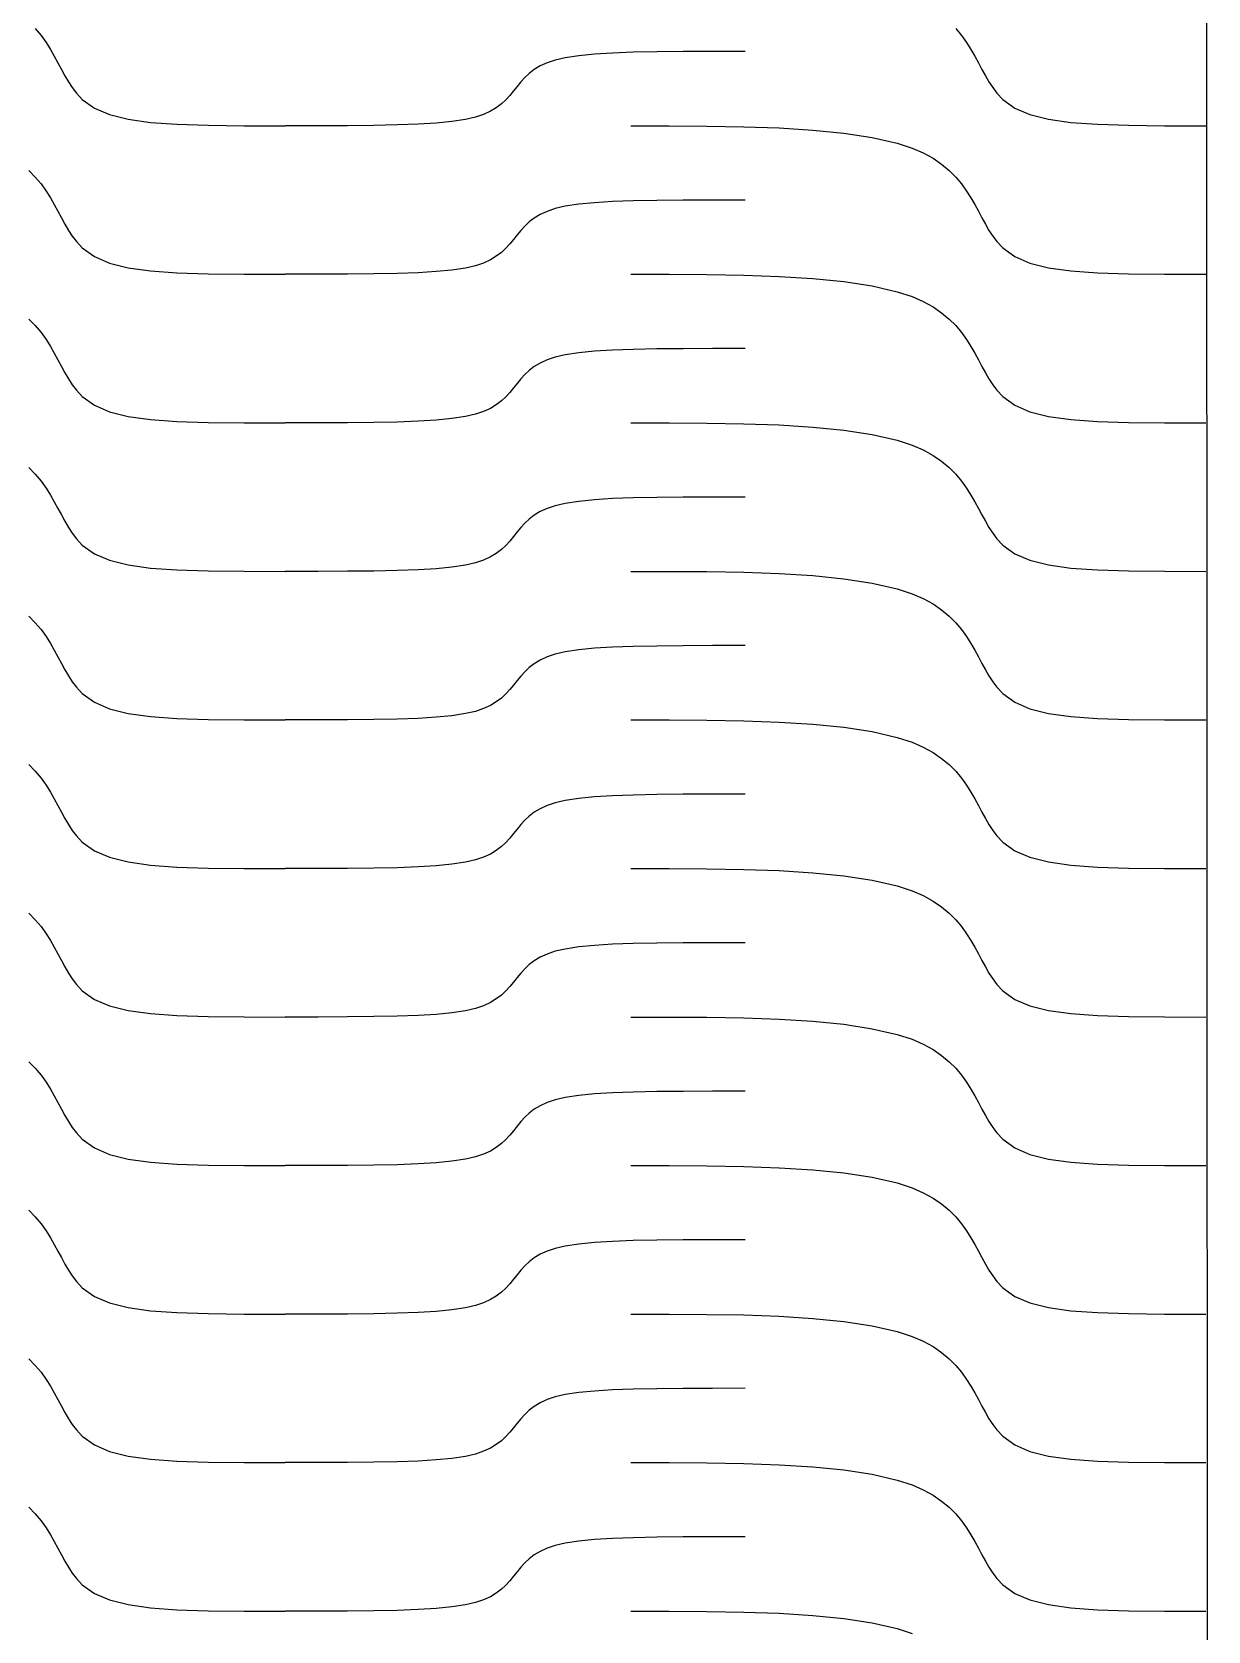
# Model space of a CAD drawing. Extents: x -53 to 53, y -74 to 74.
# Drawn here: x 25.7 to 52.53, y -36.39 to 0.07 of the extents above; entities that cross this region are included whole.
import ezdxf

# ---------------------------------------------------------------- set-up
doc = ezdxf.new("R2010")
doc.units = 0
doc.header["$MEASUREMENT"] = 0
doc.layers.get('0').update_dxf_attribs({"linetype": 'CONTINUOUS'})

msp = doc.modelspace()

# ---------------------------------------------------------------- linework, layer by layer
for p, q in [((52.475, 28.423), (52.525, -73.789)), ((25.77, 0.153), (25.902, -0.003)), ((46.77, 0.153), (46.902, -0.003)), ((25.902, -0.003), (26.018, -0.165)), ((26.018, -0.165), (26.117, -0.323)), ((26.117, -0.323), (26.205, -0.475)), ((46.902, -0.003), (47.018, -0.165)), ((47.018, -0.165), (47.117, -0.323)), ((47.117, -0.323), (47.205, -0.475)), ((26.205, -0.475), (26.287, -0.627)), ((26.287, -0.627), (26.367, -0.777)), ((37.29, -0.7), (37.155, -0.781)), ((37.448, -0.628), (37.29, -0.7)), ((37.633, -0.567), (37.448, -0.628)), ((37.861, -0.514), (37.633, -0.567)), ((38.168, -0.467), (37.861, -0.514)), ((38.527, -0.431), (38.168, -0.467)), ((38.941, -0.405), (38.527, -0.431)), ((39.413, -0.388), (38.941, -0.405)), ((39.948, -0.378), (39.413, -0.388)), ((40.55, -0.373), (39.948, -0.378)), ((41.222, -0.371), (40.55, -0.373)), ((41.969, -0.37), (41.222, -0.371)), ((47.205, -0.475), (47.287, -0.627)), ((47.287, -0.627), (47.367, -0.777)), ((26.367, -0.777), (26.446, -0.922)), ((26.446, -0.922), (26.527, -1.062)), ((26.527, -1.062), (26.614, -1.195)), ((36.846, -1.063), (36.762, -1.165)), ((36.937, -0.964), (36.846, -1.063)), ((37.038, -0.87), (36.937, -0.964)), ((37.155, -0.781), (37.038, -0.87)), ((47.367, -0.777), (47.446, -0.922)), ((47.446, -0.922), (47.527, -1.062)), ((47.527, -1.062), (47.614, -1.195)), ((26.614, -1.195), (26.708, -1.319)), ((26.708, -1.319), (26.844, -1.464)), ((36.598, -1.372), (36.507, -1.471)), ((36.681, -1.269), (36.598, -1.372)), ((36.762, -1.165), (36.681, -1.269)), ((47.614, -1.195), (47.708, -1.319)), ((47.708, -1.319), (47.844, -1.464)), ((26.844, -1.464), (27.118, -1.661)), ((27.118, -1.661), (27.463, -1.809)), ((27.463, -1.809), (27.887, -1.916)), ((35.995, -1.806), (35.811, -1.868)), ((36.153, -1.734), (35.995, -1.806)), ((36.289, -1.653), (36.153, -1.734)), ((36.405, -1.565), (36.289, -1.653)), ((36.507, -1.471), (36.405, -1.565)), ((47.844, -1.464), (48.118, -1.661)), ((48.118, -1.661), (48.463, -1.809)), ((48.463, -1.809), (48.887, -1.916)), ((27.887, -1.916), (28.397, -1.987)), ((28.397, -1.987), (29.003, -2.031)), ((29.003, -2.031), (29.712, -2.054)), ((29.712, -2.054), (30.533, -2.063)), ((30.533, -2.063), (31.475, -2.064)), ((32.221, -2.064), (31.475, -2.064)), ((32.893, -2.062), (32.221, -2.064)), ((33.495, -2.057), (32.893, -2.062)), ((34.03, -2.046), (33.495, -2.057)), ((34.502, -2.029), (34.03, -2.046)), ((34.916, -2.004), (34.502, -2.029)), ((35.275, -1.968), (34.916, -2.004)), ((35.582, -1.921), (35.275, -1.968)), ((35.811, -1.868), (35.582, -1.921)), ((39.356, -2.064), (40.229, -2.065)), ((40.229, -2.065), (41.092, -2.07)), ((41.092, -2.07), (41.933, -2.085)), ((41.933, -2.085), (42.741, -2.114)), ((42.741, -2.114), (43.506, -2.161)), ((43.506, -2.161), (44.217, -2.232)), ((48.887, -1.916), (49.397, -1.987)), ((49.397, -1.987), (50.003, -2.031)), ((50.003, -2.031), (50.712, -2.054)), ((50.712, -2.054), (51.533, -2.063)), ((51.533, -2.063), (52.475, -2.064)), ((44.217, -2.232), (44.863, -2.33)), ((44.863, -2.33), (45.434, -2.461)), ((45.434, -2.461), (45.775, -2.573)), ((45.775, -2.573), (46.029, -2.683)), ((46.029, -2.683), (46.252, -2.806)), ((46.252, -2.806), (46.448, -2.94)), ((25.62, -3.083), (25.77, -3.234)), ((25.77, -3.234), (25.902, -3.391)), ((46.448, -2.94), (46.62, -3.083)), ((46.62, -3.083), (46.77, -3.234)), ((46.77, -3.234), (46.902, -3.391)), ((25.902, -3.391), (26.018, -3.552)), ((26.018, -3.552), (26.117, -3.71)), ((46.902, -3.391), (47.018, -3.552)), ((47.018, -3.552), (47.117, -3.71)), ((26.117, -3.71), (26.205, -3.863)), ((26.205, -3.863), (26.287, -4.015)), ((37.633, -3.954), (37.448, -4.016)), ((37.861, -3.901), (37.633, -3.954)), ((38.168, -3.854), (37.861, -3.901)), ((38.527, -3.818), (38.168, -3.854)), ((38.941, -3.793), (38.527, -3.818)), ((39.413, -3.776), (38.941, -3.793)), ((39.948, -3.765), (39.413, -3.776)), ((40.55, -3.76), (39.948, -3.765)), ((41.222, -3.758), (40.55, -3.76)), ((41.969, -3.758), (41.222, -3.758)), ((47.117, -3.71), (47.205, -3.863)), ((47.205, -3.863), (47.287, -4.015)), ((26.287, -4.015), (26.367, -4.164)), ((26.367, -4.164), (26.446, -4.309)), ((26.446, -4.309), (26.527, -4.449)), ((36.937, -4.351), (36.846, -4.45)), ((37.038, -4.257), (36.937, -4.351)), ((37.155, -4.169), (37.038, -4.257)), ((37.29, -4.088), (37.155, -4.169)), ((37.448, -4.016), (37.29, -4.088)), ((47.287, -4.015), (47.367, -4.164)), ((47.367, -4.164), (47.446, -4.309)), ((47.446, -4.309), (47.527, -4.449)), ((26.527, -4.449), (26.614, -4.582)), ((26.614, -4.582), (26.708, -4.707)), ((26.708, -4.707), (26.844, -4.851)), ((36.681, -4.657), (36.598, -4.759)), ((36.762, -4.553), (36.681, -4.657)), ((36.846, -4.45), (36.762, -4.553)), ((47.527, -4.449), (47.614, -4.582)), ((47.614, -4.582), (47.708, -4.707)), ((47.708, -4.707), (47.844, -4.851)), ((26.844, -4.851), (27.118, -5.048)), ((27.118, -5.048), (27.463, -5.197)), ((36.289, -5.041), (36.153, -5.122)), ((36.405, -4.952), (36.289, -5.041)), ((36.507, -4.858), (36.405, -4.952)), ((36.598, -4.759), (36.507, -4.858)), ((47.844, -4.851), (48.118, -5.048)), ((48.118, -5.048), (48.463, -5.197)), ((27.463, -5.197), (27.887, -5.303)), ((27.887, -5.303), (28.397, -5.375)), ((28.397, -5.375), (29.003, -5.419)), ((29.003, -5.419), (29.712, -5.442)), ((29.712, -5.442), (30.533, -5.45)), ((30.533, -5.45), (31.475, -5.452)), ((32.221, -5.451), (31.475, -5.452)), ((32.893, -5.449), (32.221, -5.451)), ((33.495, -5.444), (32.893, -5.449)), ((34.03, -5.434), (33.495, -5.444)), ((34.502, -5.417), (34.03, -5.434)), ((34.916, -5.391), (34.502, -5.417)), ((35.275, -5.356), (34.916, -5.391)), ((35.582, -5.308), (35.275, -5.356)), ((35.811, -5.256), (35.582, -5.308)), ((35.995, -5.194), (35.811, -5.256)), ((36.153, -5.122), (35.995, -5.194)), ((39.356, -5.451), (40.229, -5.452)), ((40.229, -5.452), (41.092, -5.458)), ((41.092, -5.458), (41.933, -5.472)), ((48.463, -5.197), (48.887, -5.303)), ((48.887, -5.303), (49.397, -5.375)), ((49.397, -5.375), (50.003, -5.419)), ((50.003, -5.419), (50.712, -5.442)), ((50.712, -5.442), (51.533, -5.45)), ((51.533, -5.45), (52.475, -5.452)), ((41.933, -5.472), (42.741, -5.501)), ((42.741, -5.501), (43.506, -5.548)), ((43.506, -5.548), (44.217, -5.619)), ((44.217, -5.619), (44.863, -5.718)), ((44.863, -5.718), (45.434, -5.849)), ((45.434, -5.849), (45.775, -5.961)), ((45.775, -5.961), (46.029, -6.071)), ((46.029, -6.071), (46.252, -6.194)), ((46.252, -6.194), (46.448, -6.328)), ((25.62, -6.471), (25.77, -6.622)), ((46.448, -6.328), (46.62, -6.471)), ((46.62, -6.471), (46.77, -6.622)), ((25.77, -6.622), (25.902, -6.778)), ((25.902, -6.778), (26.018, -6.94)), ((46.77, -6.622), (46.902, -6.778)), ((46.902, -6.778), (47.018, -6.94)), ((26.018, -6.94), (26.117, -7.098)), ((26.117, -7.098), (26.205, -7.25)), ((26.205, -7.25), (26.287, -7.402)), ((37.861, -7.289), (37.633, -7.341)), ((38.168, -7.241), (37.861, -7.289)), ((38.527, -7.206), (38.168, -7.241)), ((38.941, -7.18), (38.527, -7.206)), ((39.413, -7.163), (38.941, -7.18)), ((39.948, -7.153), (39.413, -7.163)), ((40.55, -7.148), (39.948, -7.153)), ((41.222, -7.146), (40.55, -7.148)), ((41.969, -7.145), (41.222, -7.146)), ((47.018, -6.94), (47.117, -7.098)), ((47.117, -7.098), (47.205, -7.25)), ((47.205, -7.25), (47.287, -7.402)), ((26.287, -7.402), (26.367, -7.552)), ((26.367, -7.552), (26.446, -7.697)), ((37.038, -7.644), (36.937, -7.739)), ((37.155, -7.556), (37.038, -7.644)), ((37.29, -7.475), (37.155, -7.556)), ((37.448, -7.403), (37.29, -7.475)), ((37.633, -7.341), (37.448, -7.403)), ((47.287, -7.402), (47.367, -7.552)), ((47.367, -7.552), (47.446, -7.697)), ((26.446, -7.697), (26.527, -7.837)), ((26.527, -7.837), (26.614, -7.97)), ((26.614, -7.97), (26.708, -8.094)), ((36.762, -7.94), (36.681, -8.044)), ((36.846, -7.838), (36.762, -7.94)), ((36.937, -7.739), (36.846, -7.838)), ((47.446, -7.697), (47.527, -7.837)), ((47.527, -7.837), (47.614, -7.97)), ((47.614, -7.97), (47.708, -8.094)), ((26.708, -8.094), (26.844, -8.239)), ((26.844, -8.239), (27.118, -8.436)), ((36.405, -8.34), (36.289, -8.428)), ((36.507, -8.246), (36.405, -8.34)), ((36.598, -8.146), (36.507, -8.246)), ((36.681, -8.044), (36.598, -8.146)), ((47.708, -8.094), (47.844, -8.239)), ((47.844, -8.239), (48.118, -8.436)), ((27.118, -8.436), (27.463, -8.584)), ((27.463, -8.584), (27.887, -8.691)), ((27.887, -8.691), (28.397, -8.762)), ((35.275, -8.743), (34.916, -8.779)), ((35.582, -8.696), (35.275, -8.743)), ((35.811, -8.643), (35.582, -8.696)), ((35.995, -8.581), (35.811, -8.643)), ((36.153, -8.509), (35.995, -8.581)), ((36.289, -8.428), (36.153, -8.509)), ((48.118, -8.436), (48.463, -8.584)), ((48.463, -8.584), (48.887, -8.691)), ((48.887, -8.691), (49.397, -8.762)), ((28.397, -8.762), (29.003, -8.806)), ((29.003, -8.806), (29.712, -8.829)), ((29.712, -8.829), (30.533, -8.838)), ((30.533, -8.838), (31.475, -8.839)), ((32.221, -8.839), (31.475, -8.839)), ((32.893, -8.837), (32.221, -8.839)), ((33.495, -8.832), (32.893, -8.837)), ((34.03, -8.821), (33.495, -8.832)), ((34.502, -8.804), (34.03, -8.821)), ((34.916, -8.779), (34.502, -8.804)), ((39.356, -8.839), (40.229, -8.84)), ((40.229, -8.84), (41.092, -8.845)), ((41.092, -8.845), (41.933, -8.86)), ((41.933, -8.86), (42.741, -8.888)), ((42.741, -8.888), (43.506, -8.936)), ((43.506, -8.936), (44.217, -9.006)), ((44.217, -9.006), (44.863, -9.105)), ((44.863, -9.105), (45.434, -9.236)), ((49.397, -8.762), (50.003, -8.806)), ((50.003, -8.806), (50.712, -8.829)), ((50.712, -8.829), (51.533, -8.838)), ((51.533, -8.838), (52.475, -8.839)), ((45.434, -9.236), (45.775, -9.348)), ((45.775, -9.348), (46.029, -9.458)), ((46.029, -9.458), (46.252, -9.581)), ((46.252, -9.581), (46.448, -9.715)), ((46.448, -9.715), (46.62, -9.858)), ((25.62, -9.858), (25.77, -10.009)), ((25.77, -10.009), (25.902, -10.166)), ((25.902, -10.166), (26.018, -10.327)), ((46.62, -9.858), (46.77, -10.009)), ((46.77, -10.009), (46.902, -10.166)), ((46.902, -10.166), (47.018, -10.327)), ((26.018, -10.327), (26.117, -10.485)), ((26.117, -10.485), (26.205, -10.638)), ((38.941, -10.568), (38.527, -10.593)), ((39.413, -10.551), (38.941, -10.568)), ((39.948, -10.54), (39.413, -10.551)), ((40.55, -10.535), (39.948, -10.54)), ((41.222, -10.533), (40.55, -10.535)), ((41.969, -10.533), (41.222, -10.533)), ((47.018, -10.327), (47.117, -10.485)), ((47.117, -10.485), (47.205, -10.638)), ((26.205, -10.638), (26.287, -10.79)), ((26.287, -10.79), (26.367, -10.939)), ((26.367, -10.939), (26.446, -11.084)), ((37.29, -10.863), (37.155, -10.944)), ((37.448, -10.791), (37.29, -10.863)), ((37.633, -10.729), (37.448, -10.791)), ((37.861, -10.676), (37.633, -10.729)), ((38.168, -10.629), (37.861, -10.676)), ((38.527, -10.593), (38.168, -10.629)), ((47.205, -10.638), (47.287, -10.79)), ((47.287, -10.79), (47.367, -10.939)), ((47.367, -10.939), (47.446, -11.084)), ((26.446, -11.084), (26.527, -11.224)), ((26.527, -11.224), (26.614, -11.357)), ((36.846, -11.225), (36.762, -11.328)), ((36.937, -11.126), (36.846, -11.225)), ((37.038, -11.032), (36.937, -11.126)), ((37.155, -10.944), (37.038, -11.032)), ((47.446, -11.084), (47.527, -11.224)), ((47.527, -11.224), (47.614, -11.357)), ((26.614, -11.357), (26.708, -11.482)), ((26.708, -11.482), (26.844, -11.626)), ((26.844, -11.626), (27.118, -11.823)), ((36.507, -11.633), (36.405, -11.727)), ((36.598, -11.534), (36.507, -11.633)), ((36.681, -11.432), (36.598, -11.534)), ((36.762, -11.328), (36.681, -11.432)), ((47.614, -11.357), (47.708, -11.482)), ((47.708, -11.482), (47.844, -11.626)), ((47.844, -11.626), (48.118, -11.823)), ((27.118, -11.823), (27.463, -11.971)), ((27.463, -11.971), (27.887, -12.078)), ((35.811, -12.03), (35.582, -12.083)), ((35.995, -11.969), (35.811, -12.03)), ((36.153, -11.897), (35.995, -11.969)), ((36.289, -11.816), (36.153, -11.897)), ((36.405, -11.727), (36.289, -11.816)), ((48.118, -11.823), (48.463, -11.971)), ((48.463, -11.971), (48.887, -12.078)), ((27.887, -12.078), (28.397, -12.15)), ((28.397, -12.15), (29.003, -12.194)), ((29.003, -12.194), (29.712, -12.217)), ((29.712, -12.217), (30.533, -12.225)), ((30.533, -12.225), (31.475, -12.227)), ((32.221, -12.226), (31.475, -12.227)), ((32.893, -12.224), (32.221, -12.226)), ((33.495, -12.219), (32.893, -12.224)), ((34.03, -12.209), (33.495, -12.219)), ((34.502, -12.192), (34.03, -12.209)), ((34.916, -12.166), (34.502, -12.192)), ((35.275, -12.13), (34.916, -12.166)), ((35.582, -12.083), (35.275, -12.13)), ((39.356, -12.226), (40.229, -12.227)), ((40.229, -12.227), (41.092, -12.232)), ((41.092, -12.232), (41.933, -12.247)), ((41.933, -12.247), (42.741, -12.276)), ((42.741, -12.276), (43.506, -12.323)), ((43.506, -12.323), (44.217, -12.394)), ((44.217, -12.394), (44.863, -12.492)), ((48.887, -12.078), (49.397, -12.15)), ((49.397, -12.15), (50.003, -12.194)), ((50.003, -12.194), (50.712, -12.217)), ((50.712, -12.217), (51.533, -12.225)), ((51.533, -12.225), (52.475, -12.227)), ((44.863, -12.492), (45.434, -12.624)), ((45.434, -12.624), (45.775, -12.735)), ((45.775, -12.735), (46.029, -12.846)), ((46.029, -12.846), (46.252, -12.969)), ((46.252, -12.969), (46.448, -13.102)), ((46.448, -13.102), (46.62, -13.246)), ((25.62, -13.246), (25.77, -13.396)), ((25.77, -13.396), (25.902, -13.553)), ((46.62, -13.246), (46.77, -13.396)), ((46.77, -13.396), (46.902, -13.553)), ((25.902, -13.553), (26.018, -13.714)), ((26.018, -13.714), (26.117, -13.872)), ((46.902, -13.553), (47.018, -13.714)), ((47.018, -13.714), (47.117, -13.872)), ((26.117, -13.872), (26.205, -14.025)), ((26.205, -14.025), (26.287, -14.177)), ((26.287, -14.177), (26.367, -14.326)), ((37.448, -14.178), (37.29, -14.25)), ((37.633, -14.116), (37.448, -14.178)), ((37.861, -14.064), (37.633, -14.116)), ((38.168, -14.016), (37.861, -14.064)), ((38.527, -13.981), (38.168, -14.016)), ((38.941, -13.955), (38.527, -13.981)), ((39.413, -13.938), (38.941, -13.955)), ((39.948, -13.928), (39.413, -13.938)), ((40.55, -13.922), (39.948, -13.928)), ((41.222, -13.92), (40.55, -13.922)), ((41.969, -13.92), (41.222, -13.92)), ((47.117, -13.872), (47.205, -14.025)), ((47.205, -14.025), (47.287, -14.177)), ((47.287, -14.177), (47.367, -14.326)), ((26.367, -14.326), (26.446, -14.472)), ((26.446, -14.472), (26.527, -14.612)), ((36.937, -14.514), (36.846, -14.613)), ((37.038, -14.419), (36.937, -14.514)), ((37.155, -14.331), (37.038, -14.419)), ((37.29, -14.25), (37.155, -14.331)), ((47.367, -14.326), (47.446, -14.472)), ((47.446, -14.472), (47.527, -14.612)), ((26.527, -14.612), (26.614, -14.745)), ((26.614, -14.745), (26.708, -14.869)), ((26.708, -14.869), (26.844, -15.014)), ((36.598, -14.921), (36.507, -15.02)), ((36.681, -14.819), (36.598, -14.921)), ((36.762, -14.715), (36.681, -14.819)), ((36.846, -14.613), (36.762, -14.715)), ((47.527, -14.612), (47.614, -14.745)), ((47.614, -14.745), (47.708, -14.869)), ((47.708, -14.869), (47.844, -15.014)), ((26.844, -15.014), (27.118, -15.211)), ((27.118, -15.211), (27.463, -15.359)), ((36.153, -15.284), (35.995, -15.356)), ((36.289, -15.203), (36.153, -15.284)), ((36.405, -15.115), (36.289, -15.203)), ((36.507, -15.02), (36.405, -15.115)), ((47.844, -15.014), (48.118, -15.211)), ((48.118, -15.211), (48.463, -15.359)), ((27.463, -15.359), (27.887, -15.466)), ((27.887, -15.466), (28.397, -15.537)), ((28.397, -15.537), (29.003, -15.581)), ((29.003, -15.581), (29.712, -15.604)), ((29.712, -15.604), (30.533, -15.613)), ((30.533, -15.613), (31.475, -15.614)), ((32.221, -15.614), (31.475, -15.614)), ((32.893, -15.612), (32.221, -15.614)), ((33.495, -15.606), (32.893, -15.612)), ((34.03, -15.596), (33.495, -15.606)), ((34.502, -15.579), (34.03, -15.596)), ((34.916, -15.553), (34.502, -15.579)), ((35.275, -15.518), (34.916, -15.553)), ((35.582, -15.471), (35.275, -15.518)), ((35.811, -15.418), (35.582, -15.471)), ((35.995, -15.356), (35.811, -15.418)), ((39.356, -15.614), (40.229, -15.614)), ((40.229, -15.614), (41.092, -15.62)), ((41.092, -15.62), (41.933, -15.635)), ((41.933, -15.635), (42.741, -15.663)), ((42.741, -15.663), (43.506, -15.711)), ((48.463, -15.359), (48.887, -15.466)), ((48.887, -15.466), (49.397, -15.537)), ((49.397, -15.537), (50.003, -15.581)), ((50.003, -15.581), (50.712, -15.604)), ((50.712, -15.604), (51.533, -15.613)), ((51.533, -15.613), (52.475, -15.614)), ((43.506, -15.711), (44.217, -15.781)), ((44.217, -15.781), (44.863, -15.88)), ((44.863, -15.88), (45.434, -16.011)), ((45.434, -16.011), (45.775, -16.123)), ((45.775, -16.123), (46.029, -16.233)), ((46.029, -16.233), (46.252, -16.356)), ((46.252, -16.356), (46.448, -16.49)), ((25.62, -16.633), (25.77, -16.784)), ((46.448, -16.49), (46.62, -16.633)), ((46.62, -16.633), (46.77, -16.784)), ((25.77, -16.784), (25.902, -16.941)), ((25.902, -16.941), (26.018, -17.102)), ((26.018, -17.102), (26.117, -17.26)), ((46.77, -16.784), (46.902, -16.941)), ((46.902, -16.941), (47.018, -17.102)), ((47.018, -17.102), (47.117, -17.26)), ((26.117, -17.26), (26.205, -17.413)), ((26.205, -17.413), (26.287, -17.565)), ((37.633, -17.504), (37.448, -17.566)), ((37.861, -17.451), (37.633, -17.504)), ((38.168, -17.404), (37.861, -17.451)), ((38.527, -17.368), (38.168, -17.404)), ((38.941, -17.343), (38.527, -17.368)), ((39.413, -17.326), (38.941, -17.343)), ((39.948, -17.315), (39.413, -17.326)), ((40.55, -17.31), (39.948, -17.315)), ((41.222, -17.308), (40.55, -17.31)), ((41.969, -17.308), (41.222, -17.308)), ((47.117, -17.26), (47.205, -17.413)), ((47.205, -17.413), (47.287, -17.565)), ((26.287, -17.565), (26.367, -17.714)), ((26.367, -17.714), (26.446, -17.859)), ((26.446, -17.859), (26.527, -17.999)), ((37.038, -17.807), (36.937, -17.901)), ((37.155, -17.718), (37.038, -17.807)), ((37.29, -17.638), (37.155, -17.718)), ((37.448, -17.566), (37.29, -17.638)), ((47.287, -17.565), (47.367, -17.714)), ((47.367, -17.714), (47.446, -17.859)), ((47.446, -17.859), (47.527, -17.999)), ((26.527, -17.999), (26.614, -18.132)), ((26.614, -18.132), (26.708, -18.257)), ((36.681, -18.206), (36.598, -18.309)), ((36.762, -18.103), (36.681, -18.206)), ((36.846, -18), (36.762, -18.103)), ((36.937, -17.901), (36.846, -18)), ((47.527, -17.999), (47.614, -18.132)), ((47.614, -18.132), (47.708, -18.257)), ((26.708, -18.257), (26.844, -18.401)), ((26.844, -18.401), (27.118, -18.598)), ((36.289, -18.591), (36.153, -18.672)), ((36.405, -18.502), (36.289, -18.591)), ((36.507, -18.408), (36.405, -18.502)), ((36.598, -18.309), (36.507, -18.408)), ((47.708, -18.257), (47.844, -18.401)), ((47.844, -18.401), (48.118, -18.598)), ((27.118, -18.598), (27.463, -18.746)), ((27.463, -18.746), (27.887, -18.853)), ((27.887, -18.853), (28.397, -18.925)), ((28.397, -18.925), (29.003, -18.969)), ((34.916, -18.941), (34.502, -18.966)), ((35.275, -18.905), (34.916, -18.941)), ((35.582, -18.858), (35.275, -18.905)), ((35.811, -18.805), (35.582, -18.858)), ((35.995, -18.744), (35.811, -18.805)), ((36.153, -18.672), (35.995, -18.744)), ((48.118, -18.598), (48.463, -18.746)), ((48.463, -18.746), (48.887, -18.853)), ((48.887, -18.853), (49.397, -18.925)), ((49.397, -18.925), (50.003, -18.969)), ((29.003, -18.969), (29.712, -18.991)), ((29.712, -18.991), (30.533, -19)), ((30.533, -19), (31.475, -19.001)), ((32.221, -19.001), (31.475, -19.001)), ((32.893, -18.999), (32.221, -19.001)), ((33.495, -18.994), (32.893, -18.999)), ((34.03, -18.984), (33.495, -18.994)), ((34.502, -18.966), (34.03, -18.984)), ((39.356, -19.001), (40.229, -19.002)), ((40.229, -19.002), (41.092, -19.007)), ((41.092, -19.007), (41.933, -19.022)), ((41.933, -19.022), (42.741, -19.051)), ((42.741, -19.051), (43.506, -19.098)), ((43.506, -19.098), (44.217, -19.169)), ((44.217, -19.169), (44.863, -19.267)), ((44.863, -19.267), (45.434, -19.399)), ((50.003, -18.969), (50.712, -18.991)), ((50.712, -18.991), (51.533, -19)), ((51.533, -19), (52.475, -19.001)), ((45.434, -19.399), (45.775, -19.51)), ((45.775, -19.51), (46.029, -19.621)), ((46.029, -19.621), (46.252, -19.744)), ((25.62, -20.021), (25.77, -20.171)), ((46.252, -19.744), (46.448, -19.877)), ((46.448, -19.877), (46.62, -20.021)), ((46.62, -20.021), (46.77, -20.171)), ((25.77, -20.171), (25.902, -20.328)), ((25.902, -20.328), (26.018, -20.489)), ((46.77, -20.171), (46.902, -20.328)), ((46.902, -20.328), (47.018, -20.489)), ((26.018, -20.489), (26.117, -20.647)), ((26.117, -20.647), (26.205, -20.8)), ((38.527, -20.756), (38.168, -20.791)), ((38.941, -20.73), (38.527, -20.756)), ((39.413, -20.713), (38.941, -20.73)), ((39.948, -20.703), (39.413, -20.713)), ((40.55, -20.697), (39.948, -20.703)), ((41.222, -20.695), (40.55, -20.697)), ((41.969, -20.695), (41.222, -20.695)), ((47.018, -20.489), (47.117, -20.647)), ((47.117, -20.647), (47.205, -20.8)), ((26.205, -20.8), (26.287, -20.952)), ((26.287, -20.952), (26.367, -21.101)), ((26.367, -21.101), (26.446, -21.247)), ((37.155, -21.106), (37.038, -21.194)), ((37.29, -21.025), (37.155, -21.106)), ((37.448, -20.953), (37.29, -21.025)), ((37.633, -20.891), (37.448, -20.953)), ((37.861, -20.839), (37.633, -20.891)), ((38.168, -20.791), (37.861, -20.839)), ((47.205, -20.8), (47.287, -20.952)), ((47.287, -20.952), (47.367, -21.101)), ((47.367, -21.101), (47.446, -21.247)), ((26.446, -21.247), (26.527, -21.387)), ((26.527, -21.387), (26.614, -21.52)), ((36.762, -21.49), (36.681, -21.594)), ((36.846, -21.388), (36.762, -21.49)), ((36.937, -21.289), (36.846, -21.388)), ((37.038, -21.194), (36.937, -21.289)), ((47.446, -21.247), (47.527, -21.387)), ((47.527, -21.387), (47.614, -21.52)), ((26.614, -21.52), (26.708, -21.644)), ((26.708, -21.644), (26.844, -21.789)), ((26.844, -21.789), (27.118, -21.986)), ((36.507, -21.795), (36.405, -21.89)), ((36.598, -21.696), (36.507, -21.795)), ((36.681, -21.594), (36.598, -21.696)), ((47.614, -21.52), (47.708, -21.644)), ((47.708, -21.644), (47.844, -21.789)), ((47.844, -21.789), (48.118, -21.986)), ((27.118, -21.986), (27.463, -22.134)), ((27.463, -22.134), (27.887, -22.24)), ((27.887, -22.24), (28.397, -22.312)), ((35.811, -22.193), (35.582, -22.245)), ((35.995, -22.131), (35.811, -22.193)), ((36.153, -22.059), (35.995, -22.131)), ((36.289, -21.978), (36.153, -22.059)), ((36.405, -21.89), (36.289, -21.978)), ((48.118, -21.986), (48.463, -22.134)), ((48.463, -22.134), (48.887, -22.24)), ((48.887, -22.24), (49.397, -22.312)), ((28.397, -22.312), (29.003, -22.356)), ((29.003, -22.356), (29.712, -22.379)), ((29.712, -22.379), (30.533, -22.388)), ((30.533, -22.388), (31.475, -22.389)), ((32.221, -22.389), (31.475, -22.389)), ((32.893, -22.387), (32.221, -22.389)), ((33.495, -22.381), (32.893, -22.387)), ((34.03, -22.371), (33.495, -22.381)), ((34.502, -22.354), (34.03, -22.371)), ((34.916, -22.328), (34.502, -22.354)), ((35.275, -22.293), (34.916, -22.328)), ((35.582, -22.245), (35.275, -22.293)), ((39.356, -22.389), (40.229, -22.389)), ((40.229, -22.389), (41.092, -22.395)), ((41.092, -22.395), (41.933, -22.41)), ((41.933, -22.41), (42.741, -22.438)), ((42.741, -22.438), (43.506, -22.486)), ((43.506, -22.486), (44.217, -22.556)), ((44.217, -22.556), (44.863, -22.655)), ((49.397, -22.312), (50.003, -22.356)), ((50.003, -22.356), (50.712, -22.379)), ((50.712, -22.379), (51.533, -22.388)), ((51.533, -22.388), (52.475, -22.389)), ((44.863, -22.655), (45.434, -22.786)), ((45.434, -22.786), (45.775, -22.898)), ((45.775, -22.898), (46.029, -23.008)), ((46.029, -23.008), (46.252, -23.131)), ((46.252, -23.131), (46.448, -23.265)), ((46.448, -23.265), (46.62, -23.408)), ((25.62, -23.408), (25.77, -23.559)), ((25.77, -23.559), (25.902, -23.716)), ((46.62, -23.408), (46.77, -23.559)), ((46.77, -23.559), (46.902, -23.716)), ((25.902, -23.716), (26.018, -23.877)), ((26.018, -23.877), (26.117, -24.035)), ((26.117, -24.035), (26.205, -24.188)), ((46.902, -23.716), (47.018, -23.877)), ((47.018, -23.877), (47.117, -24.035)), ((47.117, -24.035), (47.205, -24.188)), ((26.205, -24.188), (26.287, -24.339)), ((26.287, -24.339), (26.367, -24.489)), ((37.29, -24.413), (37.155, -24.493)), ((37.448, -24.341), (37.29, -24.413)), ((37.633, -24.279), (37.448, -24.341)), ((37.861, -24.226), (37.633, -24.279)), ((38.168, -24.179), (37.861, -24.226)), ((38.527, -24.143), (38.168, -24.179)), ((38.941, -24.118), (38.527, -24.143)), ((39.413, -24.101), (38.941, -24.118)), ((39.948, -24.09), (39.413, -24.101)), ((40.55, -24.085), (39.948, -24.09)), ((41.222, -24.083), (40.55, -24.085)), ((41.969, -24.083), (41.222, -24.083)), ((47.205, -24.188), (47.287, -24.339)), ((47.287, -24.339), (47.367, -24.489)), ((26.367, -24.489), (26.446, -24.634)), ((26.446, -24.634), (26.527, -24.774)), ((26.527, -24.774), (26.614, -24.907)), ((36.846, -24.775), (36.762, -24.877)), ((36.937, -24.676), (36.846, -24.775)), ((37.038, -24.582), (36.937, -24.676)), ((37.155, -24.493), (37.038, -24.582)), ((47.367, -24.489), (47.446, -24.634)), ((47.446, -24.634), (47.527, -24.774)), ((47.527, -24.774), (47.614, -24.907)), ((26.614, -24.907), (26.708, -25.032)), ((26.708, -25.032), (26.844, -25.176)), ((36.598, -25.084), (36.507, -25.183)), ((36.681, -24.981), (36.598, -25.084)), ((36.762, -24.877), (36.681, -24.981)), ((47.614, -24.907), (47.708, -25.032)), ((47.708, -25.032), (47.844, -25.176)), ((26.844, -25.176), (27.118, -25.373)), ((27.118, -25.373), (27.463, -25.521)), ((27.463, -25.521), (27.887, -25.628)), ((35.995, -25.519), (35.811, -25.58)), ((36.153, -25.446), (35.995, -25.519)), ((36.289, -25.366), (36.153, -25.446)), ((36.405, -25.277), (36.289, -25.366)), ((36.507, -25.183), (36.405, -25.277)), ((47.844, -25.176), (48.118, -25.373)), ((48.118, -25.373), (48.463, -25.521)), ((48.463, -25.521), (48.887, -25.628)), ((27.887, -25.628), (28.397, -25.7)), ((28.397, -25.7), (29.003, -25.744)), ((29.003, -25.744), (29.712, -25.766)), ((29.712, -25.766), (30.533, -25.775)), ((30.533, -25.775), (31.475, -25.776)), ((32.221, -25.776), (31.475, -25.776)), ((32.893, -25.774), (32.221, -25.776)), ((33.495, -25.769), (32.893, -25.774)), ((34.03, -25.758), (33.495, -25.769)), ((34.502, -25.741), (34.03, -25.758)), ((34.916, -25.716), (34.502, -25.741)), ((35.275, -25.68), (34.916, -25.716)), ((35.582, -25.633), (35.275, -25.68)), ((35.811, -25.58), (35.582, -25.633)), ((39.356, -25.776), (40.229, -25.777)), ((40.229, -25.777), (41.092, -25.782)), ((41.092, -25.782), (41.933, -25.797)), ((41.933, -25.797), (42.741, -25.826)), ((42.741, -25.826), (43.506, -25.873)), ((43.506, -25.873), (44.217, -25.944)), ((48.887, -25.628), (49.397, -25.7)), ((49.397, -25.7), (50.003, -25.744)), ((50.003, -25.744), (50.712, -25.766)), ((50.712, -25.766), (51.533, -25.775)), ((51.533, -25.775), (52.475, -25.776)), ((44.217, -25.944), (44.863, -26.042)), ((44.863, -26.042), (45.434, -26.173)), ((45.434, -26.173), (45.775, -26.285)), ((45.775, -26.285), (46.029, -26.396)), ((46.029, -26.396), (46.252, -26.518)), ((46.252, -26.518), (46.448, -26.652)), ((25.62, -26.795), (25.77, -26.946)), ((25.77, -26.946), (25.902, -27.103)), ((46.448, -26.652), (46.62, -26.795)), ((46.62, -26.795), (46.77, -26.946)), ((46.77, -26.946), (46.902, -27.103)), ((25.902, -27.103), (26.018, -27.264)), ((26.018, -27.264), (26.117, -27.422)), ((46.902, -27.103), (47.018, -27.264)), ((47.018, -27.264), (47.117, -27.422)), ((26.117, -27.422), (26.205, -27.575)), ((26.205, -27.575), (26.287, -27.727)), ((37.633, -27.666), (37.448, -27.728)), ((37.861, -27.614), (37.633, -27.666)), ((38.168, -27.566), (37.861, -27.614)), ((38.527, -27.531), (38.168, -27.566)), ((38.941, -27.505), (38.527, -27.531)), ((39.413, -27.488), (38.941, -27.505)), ((39.948, -27.478), (39.413, -27.488)), ((40.55, -27.472), (39.948, -27.478)), ((41.222, -27.47), (40.55, -27.472)), ((41.969, -27.47), (41.222, -27.47)), ((47.117, -27.422), (47.205, -27.575)), ((47.205, -27.575), (47.287, -27.727)), ((26.287, -27.727), (26.367, -27.876)), ((26.367, -27.876), (26.446, -28.022)), ((26.446, -28.022), (26.527, -28.161)), ((36.937, -28.064), (36.846, -28.163)), ((37.038, -27.969), (36.937, -28.064)), ((37.155, -27.881), (37.038, -27.969)), ((37.29, -27.8), (37.155, -27.881)), ((37.448, -27.728), (37.29, -27.8)), ((47.287, -27.727), (47.367, -27.876)), ((47.367, -27.876), (47.446, -28.022)), ((47.446, -28.022), (47.527, -28.161)), ((26.527, -28.161), (26.614, -28.294)), ((26.614, -28.294), (26.708, -28.419)), ((26.708, -28.419), (26.844, -28.564)), ((36.681, -28.369), (36.598, -28.471)), ((36.762, -28.265), (36.681, -28.369)), ((36.846, -28.163), (36.762, -28.265)), ((47.527, -28.161), (47.614, -28.294)), ((47.614, -28.294), (47.708, -28.419)), ((47.708, -28.419), (47.844, -28.564)), ((26.844, -28.564), (27.118, -28.76)), ((27.118, -28.76), (27.463, -28.909)), ((36.289, -28.753), (36.153, -28.834)), ((36.405, -28.665), (36.289, -28.753)), ((36.507, -28.57), (36.405, -28.665)), ((36.598, -28.471), (36.507, -28.57)), ((47.844, -28.564), (48.118, -28.76)), ((48.118, -28.76), (48.463, -28.909)), ((27.463, -28.909), (27.887, -29.015)), ((27.887, -29.015), (28.397, -29.087)), ((28.397, -29.087), (29.003, -29.131)), ((29.003, -29.131), (29.712, -29.154)), ((29.712, -29.154), (30.533, -29.162)), ((30.533, -29.162), (31.475, -29.164)), ((32.221, -29.164), (31.475, -29.164)), ((32.893, -29.162), (32.221, -29.164)), ((33.495, -29.156), (32.893, -29.162)), ((34.03, -29.146), (33.495, -29.156)), ((34.502, -29.129), (34.03, -29.146)), ((34.916, -29.103), (34.502, -29.129)), ((35.275, -29.068), (34.916, -29.103)), ((35.582, -29.02), (35.275, -29.068)), ((35.811, -28.968), (35.582, -29.02)), ((35.995, -28.906), (35.811, -28.968)), ((36.153, -28.834), (35.995, -28.906)), ((39.356, -29.164), (40.229, -29.164)), ((40.229, -29.164), (41.092, -29.17)), ((41.092, -29.17), (41.933, -29.184)), ((48.463, -28.909), (48.887, -29.015)), ((48.887, -29.015), (49.397, -29.087)), ((49.397, -29.087), (50.003, -29.131)), ((50.003, -29.131), (50.712, -29.154)), ((50.712, -29.154), (51.533, -29.162)), ((51.533, -29.162), (52.475, -29.164)), ((41.933, -29.184), (42.741, -29.213)), ((42.741, -29.213), (43.506, -29.261)), ((43.506, -29.261), (44.217, -29.331)), ((44.217, -29.331), (44.863, -29.43)), ((44.863, -29.43), (45.434, -29.561)), ((45.434, -29.561), (45.775, -29.673)), ((45.775, -29.673), (46.029, -29.783)), ((46.029, -29.783), (46.252, -29.906)), ((25.62, -30.183), (25.77, -30.334)), ((46.252, -29.906), (46.448, -30.04)), ((46.448, -30.04), (46.62, -30.183)), ((46.62, -30.183), (46.77, -30.334)), ((25.77, -30.334), (25.902, -30.491)), ((25.902, -30.491), (26.018, -30.652)), ((46.77, -30.334), (46.902, -30.491)), ((46.902, -30.491), (47.018, -30.652)), ((26.018, -30.652), (26.117, -30.81)), ((26.117, -30.81), (26.205, -30.963)), ((26.205, -30.963), (26.287, -31.114)), ((38.168, -30.954), (37.861, -31.001)), ((38.527, -30.918), (38.168, -30.954)), ((38.941, -30.893), (38.527, -30.918)), ((39.413, -30.875), (38.941, -30.893)), ((39.948, -30.865), (39.413, -30.875)), ((40.55, -30.86), (39.948, -30.865)), ((41.222, -30.858), (40.55, -30.86)), ((41.969, -30.857), (41.222, -30.858)), ((47.018, -30.652), (47.117, -30.81)), ((47.117, -30.81), (47.205, -30.963)), ((47.205, -30.963), (47.287, -31.114)), ((26.287, -31.114), (26.367, -31.264)), ((26.367, -31.264), (26.446, -31.409)), ((37.038, -31.357), (36.937, -31.451)), ((37.155, -31.268), (37.038, -31.357)), ((37.29, -31.187), (37.155, -31.268)), ((37.448, -31.115), (37.29, -31.187)), ((37.633, -31.054), (37.448, -31.115)), ((37.861, -31.001), (37.633, -31.054)), ((47.287, -31.114), (47.367, -31.264)), ((47.367, -31.264), (47.446, -31.409)), ((26.446, -31.409), (26.527, -31.549)), ((26.527, -31.549), (26.614, -31.682)), ((26.614, -31.682), (26.708, -31.806)), ((36.762, -31.652), (36.681, -31.756)), ((36.846, -31.55), (36.762, -31.652)), ((36.937, -31.451), (36.846, -31.55)), ((47.446, -31.409), (47.527, -31.549)), ((47.527, -31.549), (47.614, -31.682)), ((47.614, -31.682), (47.708, -31.806)), ((26.708, -31.806), (26.844, -31.951)), ((26.844, -31.951), (27.118, -32.148)), ((36.405, -32.052), (36.289, -32.141)), ((36.507, -31.958), (36.405, -32.052)), ((36.598, -31.859), (36.507, -31.958)), ((36.681, -31.756), (36.598, -31.859)), ((47.708, -31.806), (47.844, -31.951)), ((47.844, -31.951), (48.118, -32.148)), ((27.118, -32.148), (27.463, -32.296)), ((27.463, -32.296), (27.887, -32.403)), ((27.887, -32.403), (28.397, -32.475)), ((35.275, -32.455), (34.916, -32.491)), ((35.582, -32.408), (35.275, -32.455)), ((35.811, -32.355), (35.582, -32.408)), ((35.995, -32.293), (35.811, -32.355)), ((36.153, -32.221), (35.995, -32.293)), ((36.289, -32.141), (36.153, -32.221)), ((48.118, -32.148), (48.463, -32.296)), ((48.463, -32.296), (48.887, -32.403)), ((48.887, -32.403), (49.397, -32.475)), ((28.397, -32.475), (29.003, -32.518)), ((29.003, -32.518), (29.712, -32.541)), ((29.712, -32.541), (30.533, -32.55)), ((30.533, -32.55), (31.475, -32.551)), ((32.221, -32.551), (31.475, -32.551)), ((32.893, -32.549), (32.221, -32.551)), ((33.495, -32.544), (32.893, -32.549)), ((34.03, -32.533), (33.495, -32.544)), ((34.502, -32.516), (34.03, -32.533)), ((34.916, -32.491), (34.502, -32.516)), ((39.356, -32.551), (40.229, -32.552)), ((40.229, -32.552), (41.092, -32.557)), ((41.092, -32.557), (41.933, -32.572)), ((41.933, -32.572), (42.741, -32.601)), ((42.741, -32.601), (43.506, -32.648)), ((43.506, -32.648), (44.217, -32.719)), ((44.217, -32.719), (44.863, -32.817)), ((44.863, -32.817), (45.434, -32.948)), ((49.397, -32.475), (50.003, -32.518)), ((50.003, -32.518), (50.712, -32.541)), ((50.712, -32.541), (51.533, -32.55)), ((51.533, -32.55), (52.475, -32.551)), ((45.434, -32.948), (45.775, -33.06)), ((45.775, -33.06), (46.029, -33.17)), ((46.029, -33.17), (46.252, -33.293)), ((46.252, -33.293), (46.448, -33.427)), ((46.448, -33.427), (46.62, -33.57)), ((25.62, -33.57), (25.77, -33.721)), ((25.77, -33.721), (25.902, -33.878)), ((25.902, -33.878), (26.018, -34.039)), ((46.62, -33.57), (46.77, -33.721)), ((46.77, -33.721), (46.902, -33.878)), ((46.902, -33.878), (47.018, -34.039)), ((26.018, -34.039), (26.117, -34.197)), ((26.117, -34.197), (26.205, -34.35)), ((39.413, -34.263), (38.941, -34.28)), ((39.948, -34.252), (39.413, -34.263)), ((40.55, -34.247), (39.948, -34.252)), ((41.222, -34.245), (40.55, -34.247)), ((41.969, -34.245), (41.222, -34.245)), ((47.018, -34.039), (47.117, -34.197)), ((47.117, -34.197), (47.205, -34.35)), ((26.205, -34.35), (26.287, -34.502)), ((26.287, -34.502), (26.367, -34.651)), ((37.29, -34.575), (37.155, -34.656)), ((37.448, -34.503), (37.29, -34.575)), ((37.633, -34.441), (37.448, -34.503)), ((37.861, -34.388), (37.633, -34.441)), ((38.168, -34.341), (37.861, -34.388)), ((38.527, -34.305), (38.168, -34.341)), ((38.941, -34.28), (38.527, -34.305)), ((47.205, -34.35), (47.287, -34.502)), ((47.287, -34.502), (47.367, -34.651)), ((26.367, -34.651), (26.446, -34.796)), ((26.446, -34.796), (26.527, -34.936)), ((26.527, -34.936), (26.614, -35.069)), ((36.846, -34.937), (36.762, -35.04)), ((36.937, -34.838), (36.846, -34.937)), ((37.038, -34.744), (36.937, -34.838)), ((37.155, -34.656), (37.038, -34.744)), ((47.367, -34.651), (47.446, -34.796)), ((47.446, -34.796), (47.527, -34.936)), ((47.527, -34.936), (47.614, -35.069)), ((26.614, -35.069), (26.708, -35.194)), ((26.708, -35.194), (26.844, -35.338)), ((26.844, -35.338), (27.118, -35.535)), ((36.507, -35.345), (36.405, -35.44)), ((36.598, -35.246), (36.507, -35.345)), ((36.681, -35.144), (36.598, -35.246)), ((36.762, -35.04), (36.681, -35.144)), ((47.614, -35.069), (47.708, -35.194)), ((47.708, -35.194), (47.844, -35.338)), ((47.844, -35.338), (48.118, -35.535)), ((27.118, -35.535), (27.463, -35.684)), ((27.463, -35.684), (27.887, -35.79)), ((35.995, -35.681), (35.811, -35.743)), ((36.153, -35.609), (35.995, -35.681)), ((36.289, -35.528), (36.153, -35.609)), ((36.405, -35.44), (36.289, -35.528)), ((48.118, -35.535), (48.463, -35.684)), ((48.463, -35.684), (48.887, -35.79)), ((27.887, -35.79), (28.397, -35.862)), ((28.397, -35.862), (29.003, -35.906)), ((29.003, -35.906), (29.712, -35.929)), ((29.712, -35.929), (30.533, -35.937)), ((30.533, -35.937), (31.475, -35.939)), ((32.221, -35.938), (31.475, -35.939)), ((32.893, -35.936), (32.221, -35.938)), ((33.495, -35.931), (32.893, -35.936)), ((34.03, -35.921), (33.495, -35.931)), ((34.502, -35.904), (34.03, -35.921)), ((34.916, -35.878), (34.502, -35.904)), ((35.275, -35.843), (34.916, -35.878)), ((35.582, -35.795), (35.275, -35.843)), ((35.811, -35.743), (35.582, -35.795)), ((39.356, -35.938), (40.229, -35.939)), ((40.229, -35.939), (41.092, -35.945)), ((41.092, -35.945), (41.933, -35.959)), ((41.933, -35.959), (42.741, -35.988)), ((42.741, -35.988), (43.506, -36.035)), ((43.506, -36.035), (44.217, -36.106)), ((48.887, -35.79), (49.397, -35.862)), ((49.397, -35.862), (50.003, -35.906)), ((50.003, -35.906), (50.712, -35.929)), ((50.712, -35.929), (51.533, -35.937)), ((51.533, -35.937), (52.475, -35.939)), ((44.217, -36.106), (44.863, -36.205)), ((44.863, -36.205), (45.434, -36.336)), ((45.434, -36.336), (45.775, -36.448))]:
    msp.add_line(p, q)

doc.saveas('drawing.dxf')
